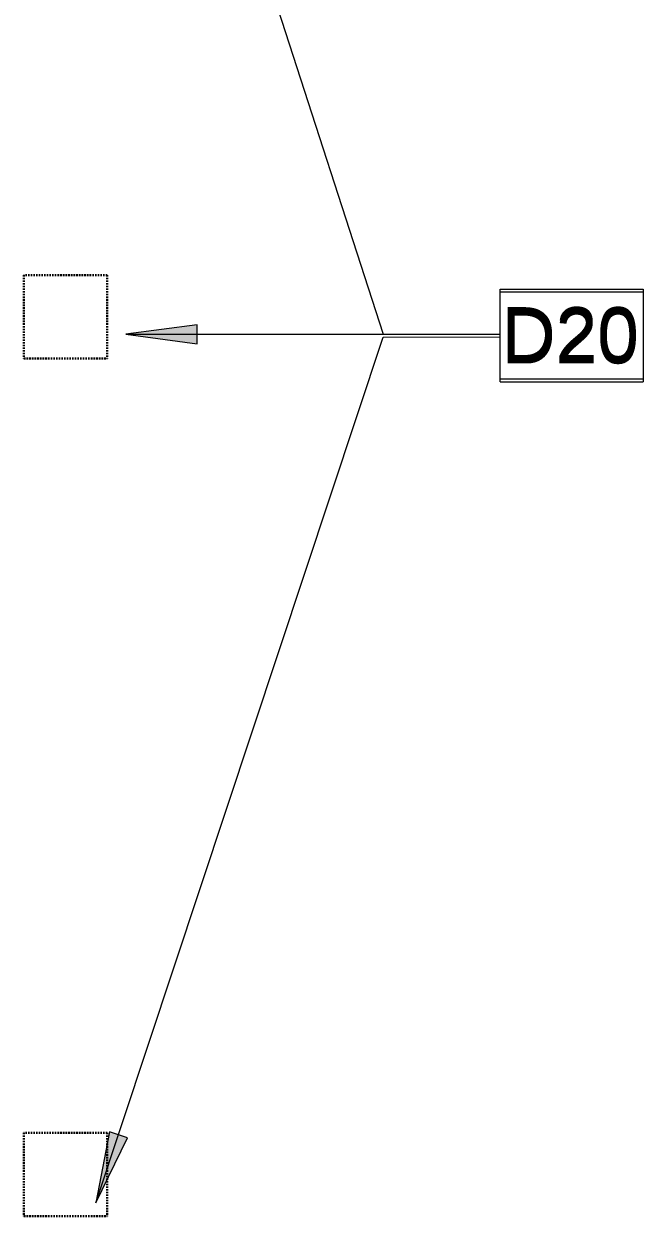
# Model space of a CAD drawing. Header units: inches. Extents: x -1176 to 1545, y -2552 to 978.
# Drawn here: x -925.5 to -873.5, y -772.4 to -672.3 of the extents above; entities that cross this region are included whole.
import ezdxf

# ---------------------------------------------------------------- set-up
doc = ezdxf.new("R2010")
doc.units = ezdxf.units.IN
doc.header["$MEASUREMENT"] = 0
doc.linetypes.add('Demolished', pattern=[0.1875, 0.125, -0.0625])
doc.layers.add('A-ANNO-KEYN', color=231, linetype='Continuous', lineweight=9)
doc.layers.add('S-COLS', color=52, linetype='Continuous', lineweight=18)
doc.styles.add('Arial', font='arial.ttf', dxfattribs={"height": 4.5})

# ---------------------------------------------------------------- blocks, each defined once
blk = doc.blocks.new('Keynote Tag - Keynote Number - Boxed-135510-2nd Floor Demo')
at = {"layer": 'A-ANNO-KEYN'}
for p, q in [((-0.125, -0.0792), (-0.125, 0.0781)), ((-0.125, 0.0781), (0.125, 0.0781)), ((0.125, 0.0781), (0.125, -0.0792)), ((-0.125, -0.0792), (0.125, -0.0792))]:
    blk.add_line(p, q, dxfattribs=at)

msp = doc.modelspace()

# ---------------------------------------------------------------- hatches: boundary and pattern name
at = {"layer": 'A-ANNO-KEYN'}
for points in [[(-916.99, -698.4), (-910.99, -699.19), (-911, -697.61)], [(-919.49, -771.3), (-916.85, -765.85), (-918.35, -765.36)]]:
    msp.add_hatch(color=256, dxfattribs=at).paths.add_polyline_path(points, flags=0)

# ---------------------------------------------------------------- linework, layer by layer
for p, q in [((-919.13, -624.95), (-895.36, -698.4)), ((-911, -697.61), (-916.99, -698.4)), ((-916.99, -698.4), (-885.53, -698.38)), ((-916.99, -698.4), (-910.99, -699.19)), ((-910.99, -699.19), (-911, -697.61)), ((-895.36, -698.4), (-885.53, -698.38)), ((-919.49, -771.3), (-895.36, -698.63)), ((-895.36, -698.63), (-885.53, -698.61)), ((-918.35, -765.36), (-919.49, -771.3)), ((-916.85, -765.85), (-918.35, -765.36)), ((-919.49, -771.3), (-916.85, -765.85))]:
    msp.add_line(p, q, dxfattribs=at)
at = {"layer": 'S-COLS', "color": 250, "linetype": 'Demolished', "lineweight": 30}
for p, q in [((-918.54, -693.43), (-925.54, -693.43)), ((-925.54, -693.43), (-925.54, -700.43)), ((-918.54, -693.43), (-918.54, -700.43)), ((-925.54, -700.43), (-918.54, -700.43)), ((-918.54, -765.43), (-925.54, -765.43)), ((-925.54, -765.43), (-925.54, -772.43)), ((-918.54, -765.43), (-918.54, -772.43)), ((-925.54, -772.43), (-918.54, -772.43))]:
    msp.add_line(p, q, dxfattribs=at)

# ---------------------------------------------------------------- block references
at = {"layer": 'A-ANNO-KEYN', "xscale": 47.99999999999997, "yscale": 47.99999999999997, "zscale": 47.99999999999997}
for p in [(-879.53, -698.35), (-879.53, -698.35), (-879.53, -698.58)]:
    msp.add_blockref('Keynote Tag - Keynote Number - Boxed-135510-2nd Floor Demo', p, dxfattribs=at)

# ---------------------------------------------------------------- texts
at = {"layer": 'A-ANNO-KEYN', "char_height": 4.5, "width": 14.0895, "attachment_point": 1, "style": 'Arial'}
for insert in [(-885.42, -696.12), (-885.42, -696.12), (-885.42, -696.35)]:
    msp.add_mtext('D20', dxfattribs=dict(at, insert=insert))

doc.saveas('drawing.dxf')
